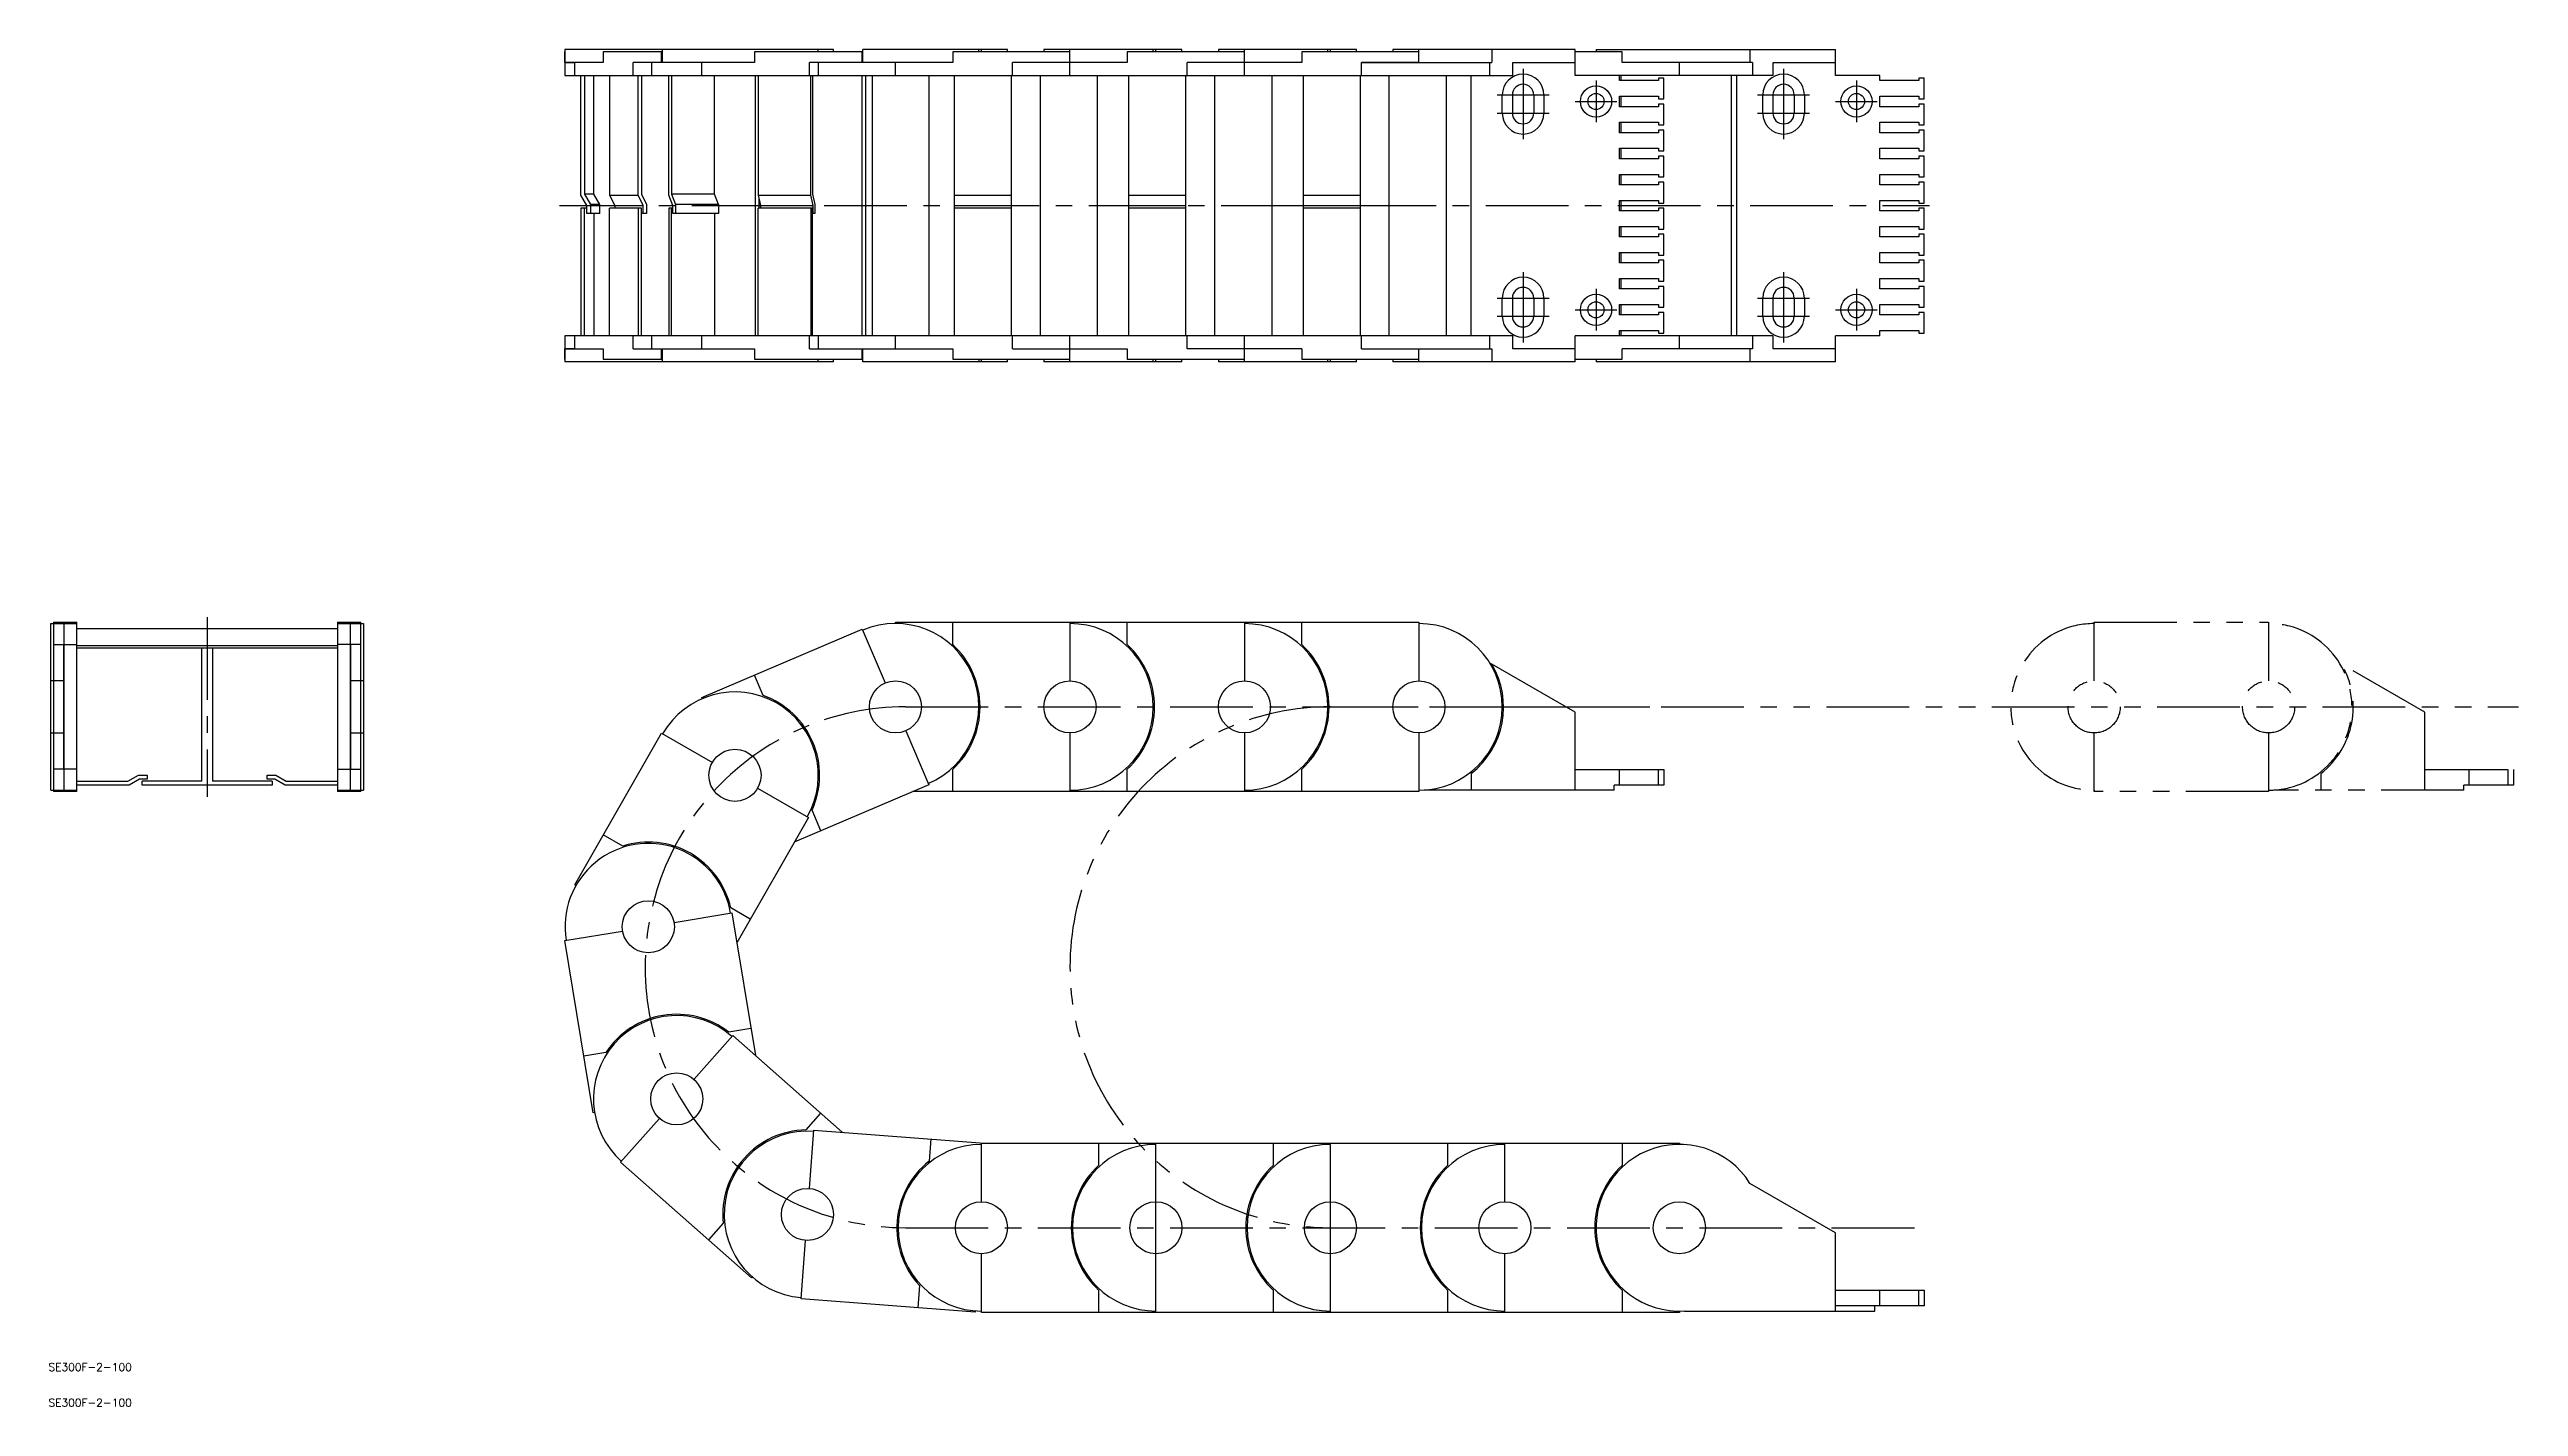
# Model space of a CAD drawing. Extents: x -198 to 750, y -401 to 120.
import ezdxf

# ---------------------------------------------------------------- set-up
doc = ezdxf.new("R2010")
doc.units = 0
doc.linetypes.add('CENTER', pattern=[50.8, 31.75, -6.35, 6.35, -6.35])
doc.linetypes.add('PHANTOM', pattern=[63.5, 31.75, -6.35, 6.35, -6.35, 6.35, -6.35])
doc.layers.get('0').update_dxf_attribs({"linetype": 'CONTINUOUS'})
doc.layers.add('CENTER', color=1, linetype='CONTINUOUS')
doc.styles.get("Standard").update_dxf_attribs({"font": 'txt.shx', "height": 3, "bigfont": 'bigfont.shx'})

# ---------------------------------------------------------------- blocks, each defined once
blk = doc.blocks.new('*U2')
at = {"color": 7, "linetype": 'CONTINUOUS'}
blk.add_text('SE300F-2-100', height=3, dxfattribs=at).set_placement((-198.3, -401.21))
blk = doc.blocks.new('*U3')
at = {"color": 7, "linetype": 'CONTINUOUS'}
blk.add_text('SE300F-2-100', height=3, dxfattribs=at).set_placement((-198.3, -387.53))

msp = doc.modelspace()

# ---------------------------------------------------------------- linework, layer by layer
at = {"color": 7, "linetype": 'CONTINUOUS'}
for p, q in [((0, 115), (0, 119)), ((0.07, 119), (0, 119)), ((14.78, 115), (0, 115)), ((37.56, 120), (0.07, 120)), ((103.17, 120), (0.07, 120)), ((0.07, 120), (0.07, 110)), ((0.45, 115), (3.86, 115)), ((3.86, 115), (0.45, 115)), ((0.45, 115), (0.45, 115)), ((3.86, 110), (3.86, 115)), ((37.56, 119), (14.78, 119)), ((14.78, 119), (14.78, 115)), ((26.2, 110), (26.2, 115)), ((72.83, 115), (26.2, 115)), ((33.34, 115), (33.34, 110)), ((37.13, 115), (37.13, 119)), ((37.56, 115), (37.56, 120)), ((43.92, 115), (43.92, 115)), ((52.59, 110), (52.59, 115)), ((114.42, 119), (72.83, 119)), ((72.83, 119), (72.83, 115)), ((93.99, 110), (93.99, 115)), ((148.97, 115), (93.99, 115)), ((97.34, 119), (97.34, 120)), ((97.35, 115), (97.35, 110)), ((103.17, 119), (103.17, 120)), ((114.23, 115), (114.23, 119)), ((114.42, 115), (114.42, 120)), ((169.97, 120), (114.42, 120)), ((126.97, 110), (126.97, 115)), ((193.97, 119), (148.97, 119)), ((148.97, 119), (148.97, 115)), ((158.97, 119), (158.97, 120)), ((159.97, 119), (159.97, 120)), ((169.97, 119), (169.97, 120)), ((171.97, 110), (171.97, 115)), ((215.97, 115), (171.97, 115)), ((236.97, 120), (183.97, 120)), ((183.97, 120), (183.97, 119)), ((193.97, 110), (193.97, 120)), ((215.97, 119), (215.97, 115)), ((260.97, 119), (215.97, 119)), ((225.97, 119), (225.97, 120)), ((226.97, 119), (226.97, 120)), ((236.97, 119), (236.97, 120)), ((282.97, 115), (238.97, 115)), ((238.97, 110), (238.97, 115)), ((303.97, 120), (250.97, 120)), ((250.97, 120), (250.97, 119)), ((260.97, 110), (260.97, 120)), ((282.97, 119), (282.97, 115)), ((327.97, 119), (282.97, 119)), ((292.97, 119), (292.97, 120)), ((293.97, 119), (293.97, 120)), ((303.97, 119), (303.97, 120)), ((327.97, 115), (305.97, 115)), ((305.97, 115), (355.99, 115)), ((305.97, 110), (305.97, 115)), ((387.97, 120), (317.97, 120)), ((317.97, 120), (317.97, 119)), ((327.97, 115), (327.97, 120)), ((355.09, 115), (355.09, 110)), ((355.99, 120), (355.99, 115)), ((363.97, 115), (387.97, 115)), ((363.97, 110), (363.97, 115)), ((387.97, 110), (387.97, 120)), ((405.97, 119), (387.97, 119)), ((395.97, 120), (487.97, 120)), ((395.97, 120), (395.97, 119)), ((405.97, 115), (405.97, 119)), ((455.99, 115), (405.97, 115)), ((427.97, 110), (427.97, 115)), ((455.09, 120), (455.09, 115)), ((455.99, 115), (455.99, 110)), ((463.97, 115), (487.97, 115)), ((463.97, 110), (463.97, 115)), ((487.97, 110), (487.97, 120)), ((0.07, 110), (363.97, 110)), ((6.13, 64), (6.13, 110)), ((7.61, 110), (7.61, 64.4)), ((11.19, 64.4), (11.19, 110)), ((17.2, 110), (17.2, 64)), ((28.13, 64), (28.13, 110)), ((29.43, 110), (29.43, 64.4)), ((39.96, 64), (39.96, 110)), ((40.95, 110), (40.95, 64.4)), ((57.43, 64.4), (57.43, 110)), ((73.22, 10), (73.22, 110)), ((74.27, 110), (74.27, 64)), ((94.51, 64), (94.51, 110)), ((95.1, 110), (95.1, 64.4)), ((114.22, 10), (114.22, 110)), ((115.47, 110), (115.47, 10)), ((118.04, 110), (118.04, 10)), ((139.81, 110), (139.81, 10)), ((149.47, 110), (149.47, 10)), ((171.47, 10), (171.47, 110)), ((171.97, 110), (193.97, 110)), ((182.47, 110), (182.47, 10)), ((204.47, 110), (204.47, 10)), ((216.47, 110), (216.47, 10)), ((238.47, 10), (238.47, 110)), ((249.47, 110), (249.47, 10)), ((271.47, 110), (271.47, 10)), ((283.47, 110), (283.47, 10)), ((305.47, 10), (305.47, 110)), ((316.47, 110), (316.47, 10)), ((338.47, 110), (338.47, 10)), ((347.97, 10), (347.97, 110)), ((463.97, 110), (387.97, 110)), ((404.97, 108), (404.97, 110)), ((419.97, 108), (404.97, 108)), ((405.47, 110), (405.47, 108)), ((419.97, 109), (419.97, 108)), ((421.97, 109), (419.97, 109)), ((421.97, 101), (421.97, 109)), ((447.97, 10), (447.97, 110)), ((449.89, 110), (449.89, 10)), ((504.97, 110), (487.97, 110)), ((504.97, 108), (504.97, 110)), ((519.97, 108), (504.97, 108)), ((521.97, 109), (519.97, 109)), ((519.97, 109), (519.97, 108)), ((521.97, 101), (521.97, 109)), ((359.97, 95.5), (359.97, 102.5)), ((363.87, 102.5), (363.87, 95.5)), ((372.07, 102.5), (372.07, 95.5)), ((375.97, 102.5), (375.97, 95.5)), ((404.97, 102), (419.97, 102)), ((404.97, 98), (404.97, 102)), ((419.97, 98), (404.97, 98)), ((405.47, 102), (405.47, 98)), ((419.97, 102), (419.97, 101)), ((419.97, 101), (421.97, 101)), ((419.97, 99), (419.97, 98)), ((421.97, 99), (419.97, 99)), ((421.97, 91), (421.97, 99)), ((459.97, 95.5), (459.97, 102.5)), ((463.87, 102.5), (463.87, 95.5)), ((472.07, 102.5), (472.07, 95.5)), ((475.97, 102.5), (475.97, 95.5)), ((504.97, 102), (519.97, 102)), ((504.97, 98), (504.97, 102)), ((519.97, 98), (504.97, 98)), ((519.97, 102), (519.97, 101)), ((519.97, 101), (521.97, 101)), ((521.97, 99), (519.97, 99)), ((519.97, 99), (519.97, 98)), ((521.97, 91), (521.97, 99)), ((404.97, 88), (404.97, 92)), ((404.97, 92), (419.97, 92)), ((419.97, 88), (404.97, 88)), ((405.47, 92), (405.47, 88)), ((419.97, 92), (419.97, 91)), ((419.97, 91), (421.97, 91)), ((419.97, 89), (419.97, 88)), ((421.97, 89), (419.97, 89)), ((421.97, 81), (421.97, 89)), ((504.97, 92), (519.97, 92)), ((504.97, 88), (504.97, 92)), ((519.97, 88), (504.97, 88)), ((519.97, 92), (519.97, 91)), ((519.97, 91), (521.97, 91)), ((519.97, 89), (519.97, 88)), ((521.97, 89), (519.97, 89)), ((521.97, 81), (521.97, 89)), ((404.97, 78), (404.97, 82)), ((404.97, 82), (419.97, 82)), ((419.97, 78), (404.97, 78)), ((405.47, 82), (405.47, 78)), ((419.97, 82), (419.97, 81)), ((419.97, 81), (421.97, 81)), ((419.97, 79), (419.97, 78)), ((421.97, 79), (419.97, 79)), ((421.97, 71), (421.97, 79)), ((504.97, 82), (519.97, 82)), ((504.97, 78), (504.97, 82)), ((519.97, 78), (504.97, 78)), ((519.97, 82), (519.97, 81)), ((519.97, 81), (521.97, 81)), ((519.97, 79), (519.97, 78)), ((521.97, 79), (519.97, 79)), ((521.97, 71), (521.97, 79)), ((404.97, 68), (404.97, 72)), ((404.97, 72), (419.97, 72)), ((419.97, 68), (404.97, 68)), ((405.47, 72), (405.47, 68)), ((419.97, 72), (419.97, 71)), ((419.97, 71), (421.97, 71)), ((419.97, 69), (419.97, 68)), ((421.97, 69), (419.97, 69)), ((421.97, 61), (421.97, 69)), ((504.97, 72), (519.97, 72)), ((504.97, 68), (504.97, 72)), ((519.97, 68), (504.97, 68)), ((519.97, 72), (519.97, 71)), ((519.97, 71), (521.97, 71)), ((521.97, 69), (519.97, 69)), ((519.97, 69), (519.97, 68)), ((521.97, 61), (521.97, 69)), ((8.41, 60), (6.13, 64)), ((6.13, 59), (6.13, 10)), ((8.41, 59), (6.13, 59)), ((7.61, 64.4), (9.89, 60.4)), ((11.19, 64.4), (7.61, 64.4)), ((7.61, 10), (7.61, 59)), ((8.41, 57), (8.41, 60)), ((13.47, 57), (8.41, 57)), ((9.89, 60.4), (9.89, 57)), ((13.47, 60.4), (9.89, 60.4)), ((13.47, 60.4), (11.19, 64.4)), ((11.19, 57), (11.19, 10)), ((13.47, 57), (13.47, 60.4)), ((17.2, 64), (19.21, 60)), ((17.2, 64), (28.13, 64)), ((17.2, 10), (17.2, 59)), ((29.43, 59), (17.2, 59)), ((19.21, 60), (30.13, 60)), ((19.21, 60), (19.21, 59)), ((30.13, 60), (28.13, 64)), ((28.13, 59), (28.13, 10)), ((29.43, 64.4), (31.43, 60.4)), ((29.43, 10), (29.43, 59)), ((31.43, 57), (29.43, 57)), ((30.13, 57), (30.13, 60)), ((31.43, 60.4), (31.43, 57)), ((41.49, 60), (39.96, 64)), ((39.96, 59), (39.96, 10)), ((41.49, 59), (39.96, 59)), ((57.43, 64.4), (40.95, 64.4)), ((40.95, 64.4), (42.48, 60.4)), ((40.95, 10), (40.95, 59)), ((41.49, 57), (41.49, 60)), ((58.96, 57), (41.49, 57)), ((42.48, 60.4), (42.48, 57)), ((58.96, 60.4), (42.48, 60.4)), ((58.96, 60.4), (57.43, 64.4)), ((57.43, 57), (57.43, 10)), ((58.96, 60.4), (58.96, 57)), ((74.27, 64), (75.18, 60)), ((74.27, 64), (94.51, 64)), ((74.27, 10), (74.27, 59)), ((95.1, 59), (74.27, 59)), ((74.52, 62.9), (74.52, 59)), ((75.18, 60), (95.42, 60)), ((75.18, 60), (75.18, 59)), ((95.42, 60), (94.51, 64)), ((94.51, 59), (94.51, 10)), ((95.1, 64.4), (96, 60.4)), ((95.1, 10), (95.1, 59)), ((96, 57), (95.1, 57)), ((95.42, 57), (95.42, 60)), ((96, 60.4), (96, 57)), ((149.47, 64), (171.47, 64)), ((149.47, 60), (171.47, 60)), ((171.47, 59), (149.47, 59)), ((216.47, 64), (238.47, 64)), ((216.47, 60), (238.47, 60)), ((238.47, 59), (216.47, 59)), ((283.47, 64), (305.47, 64)), ((283.47, 60), (305.47, 60)), ((305.47, 59), (283.47, 59)), ((404.97, 58), (404.97, 62)), ((404.97, 62), (419.97, 62)), ((419.97, 58), (404.97, 58)), ((405.47, 62), (405.47, 58)), ((419.97, 62), (419.97, 61)), ((419.97, 61), (421.97, 61)), ((419.97, 59), (419.97, 58)), ((421.97, 59), (419.97, 59)), ((421.97, 51), (421.97, 59)), ((504.97, 58), (504.97, 62)), ((504.97, 62), (519.97, 62)), ((519.97, 58), (504.97, 58)), ((519.97, 62), (519.97, 61)), ((519.97, 61), (521.97, 61)), ((521.97, 59), (519.97, 59)), ((519.97, 59), (519.97, 58)), ((521.97, 51), (521.97, 59)), ((404.97, 48), (404.97, 52)), ((404.97, 52), (419.97, 52)), ((419.97, 48), (404.97, 48)), ((405.47, 52), (405.47, 48)), ((419.97, 52), (419.97, 51)), ((419.97, 51), (421.97, 51)), ((419.97, 49), (419.97, 48)), ((421.97, 49), (419.97, 49)), ((421.97, 41), (421.97, 49)), ((504.97, 52), (519.97, 52)), ((504.97, 48), (504.97, 52)), ((519.97, 48), (504.97, 48)), ((519.97, 52), (519.97, 51)), ((519.97, 51), (521.97, 51)), ((519.97, 49), (519.97, 48)), ((521.97, 49), (519.97, 49)), ((521.97, 41), (521.97, 49)), ((404.97, 38), (404.97, 42)), ((404.97, 42), (419.97, 42)), ((419.97, 38), (404.97, 38)), ((405.47, 42), (405.47, 38)), ((419.97, 42), (419.97, 41)), ((419.97, 41), (421.97, 41)), ((419.97, 39), (419.97, 38)), ((421.97, 39), (419.97, 39)), ((421.97, 31), (421.97, 39)), ((504.97, 42), (519.97, 42)), ((504.97, 38), (504.97, 42)), ((519.97, 38), (504.97, 38)), ((519.97, 42), (519.97, 41)), ((519.97, 41), (521.97, 41)), ((519.97, 39), (519.97, 38)), ((521.97, 39), (519.97, 39)), ((521.97, 31), (521.97, 39)), ((404.97, 28), (404.97, 32)), ((404.97, 32), (419.97, 32)), ((405.47, 32), (405.47, 28)), ((419.97, 32), (419.97, 31)), ((419.97, 31), (421.97, 31)), ((419.97, 29), (419.97, 28)), ((421.97, 29), (419.97, 29)), ((421.97, 21), (421.97, 29)), ((504.97, 32), (519.97, 32)), ((504.97, 28), (504.97, 32)), ((519.97, 32), (519.97, 31)), ((519.97, 31), (521.97, 31)), ((521.97, 29), (519.97, 29)), ((519.97, 29), (519.97, 28)), ((521.97, 21), (521.97, 29)), ((359.97, 17.5), (359.97, 24.5)), ((363.87, 24.5), (363.87, 17.5)), ((372.07, 24.5), (372.07, 17.5)), ((375.97, 24.5), (375.97, 17.5)), ((419.97, 28), (404.97, 28)), ((404.97, 22), (419.97, 22)), ((404.97, 18), (404.97, 22)), ((405.47, 22), (405.47, 18)), ((419.97, 22), (419.97, 21)), ((419.97, 21), (421.97, 21)), ((419.97, 19), (419.97, 18)), ((421.97, 19), (419.97, 19)), ((421.97, 11), (421.97, 19)), ((459.97, 17.5), (459.97, 24.5)), ((463.87, 24.5), (463.87, 17.5)), ((472.07, 24.5), (472.07, 17.5)), ((475.97, 24.5), (475.97, 17.5)), ((519.97, 28), (504.97, 28)), ((504.97, 22), (519.97, 22)), ((504.97, 18), (504.97, 22)), ((519.97, 22), (519.97, 21)), ((519.97, 21), (521.97, 21)), ((521.97, 19), (519.97, 19)), ((519.97, 19), (519.97, 18)), ((521.97, 11), (521.97, 19)), ((0.07, 10), (0.07, 5)), ((363.97, 10), (0.07, 10)), ((3.86, 5), (3.86, 10)), ((26.2, 5), (26.2, 10)), ((33.34, 10), (33.34, 5)), ((52.59, 5), (52.59, 10)), ((93.99, 5), (93.99, 10)), ((97.35, 10), (97.35, 5)), ((126.97, 5), (126.97, 10)), ((171.97, 5), (171.97, 10)), ((193.97, 0), (193.97, 10)), ((238.97, 5), (238.97, 10)), ((260.97, 0), (260.97, 10)), ((305.97, 5), (305.97, 10)), ((355.09, 10), (355.09, 5)), ((363.97, 5), (363.97, 10)), ((387.97, 0), (387.97, 10)), ((463.97, 10), (387.97, 10)), ((419.97, 18), (404.97, 18)), ((404.97, 12), (419.97, 12)), ((404.97, 10), (404.97, 12)), ((405.47, 12), (405.47, 10)), ((419.97, 12), (419.97, 11)), ((419.97, 11), (421.97, 11)), ((427.97, 5), (427.97, 10)), ((455.99, 10), (455.99, 5)), ((463.97, 5), (463.97, 10)), ((487.97, 0), (487.97, 10)), ((504.97, 10), (487.97, 10)), ((519.97, 18), (504.97, 18)), ((504.97, 12), (519.97, 12)), ((504.97, 10), (504.97, 12)), ((519.97, 12), (519.97, 11)), ((519.97, 11), (521.97, 11)), ((0, 1), (0, 5)), ((0, 5), (14.78, 5)), ((0, 1), (0.07, 1)), ((0.07, 5), (0.07, 0)), ((103.17, 0), (0.07, 0)), ((3.86, 5), (0.45, 5)), ((0.45, 5), (3.86, 5)), ((0.45, 5), (0.45, 5)), ((14.78, 5), (14.78, 1)), ((14.78, 1), (37.56, 1)), ((26.2, 5), (72.83, 5)), ((37.13, 1), (37.13, 5)), ((37.56, 0), (37.56, 5)), ((72.83, 5), (72.83, 1)), ((72.83, 1), (114.42, 1)), ((93.99, 5), (148.97, 5)), ((97.34, 0), (97.34, 1)), ((103.17, 0), (103.17, 1)), ((114.23, 1), (114.23, 5)), ((114.42, 0), (114.42, 5)), ((169.97, 0), (114.42, 0)), ((148.97, 5), (148.97, 1)), ((148.97, 1), (193.97, 1)), ((158.97, 1), (158.97, 0)), ((159.97, 0), (159.97, 1)), ((169.97, 0), (169.97, 1)), ((171.97, 5), (215.97, 5)), ((183.97, 1), (183.97, 0)), ((193.97, 0), (183.97, 0)), ((236.97, 0), (193.97, 0)), ((215.97, 5), (215.97, 1)), ((215.97, 1), (260.97, 1)), ((225.97, 0), (225.97, 1)), ((226.97, 0), (226.97, 1)), ((236.97, 0), (236.97, 1)), ((282.97, 5), (238.97, 5)), ((250.97, 1), (250.97, 0)), ((303.97, 0), (250.97, 0)), ((282.97, 5), (282.97, 1)), ((282.97, 1), (327.97, 1)), ((292.97, 0), (292.97, 1)), ((293.97, 0), (293.97, 1)), ((303.97, 0), (303.97, 1)), ((305.97, 5), (355.99, 5)), ((317.97, 1), (317.97, 0)), ((387.97, 0), (317.97, 0)), ((327.97, 0), (327.97, 5)), ((355.99, 5), (355.99, 0)), ((387.97, 5), (363.97, 5)), ((387.97, 1), (405.97, 1)), ((395.97, 1), (395.97, 0)), ((487.97, 0), (395.97, 0)), ((455.99, 5), (405.97, 5)), ((405.97, 1), (405.97, 5)), ((455.09, 5), (455.09, 0)), ((487.97, 5), (463.97, 5)), ((-197.33, -164.5), (-197.33, -100.5)), ((-197.33, -100.5), (-187.33, -100.5)), ((-196.33, -100), (-196.33, -165)), ((-196.33, -100), (-187.33, -100)), ((-192.33, -100), (-192.33, -165)), ((-192.33, -100.5), (-192.33, -108.58)), ((-192.33, -100.5), (-192.33, -100.5)), ((-187.33, -165), (-187.33, -100)), ((-87.33, -102.5), (-187.33, -102.5)), ((-87.33, -100), (-87.33, -165)), ((-87.33, -100), (-78.33, -100)), ((-87.33, -100.5), (-77.33, -100.5)), ((-82.34, -108.58), (-82.34, -100.5)), ((-82.34, -100.5), (-82.33, -100.5)), ((-82.33, -165), (-82.33, -100)), ((-78.33, -108.58), (-78.33, -100)), ((-77.33, -100.5), (-77.33, -122.5)), ((52.59, -128.88), (114.23, -102.6)), ((114.23, -102.6), (123.05, -123.3)), ((126.97, -100), (327.97, -100)), ((126.97, -100.5), (126.97, -100)), ((148.97, -108.58), (148.97, -100)), ((193.97, -100), (193.97, -122.5)), ((215.97, -108.58), (215.97, -100)), ((260.97, -100), (260.97, -122.5)), ((282.97, -108.58), (282.97, -100)), ((327.97, -100), (327.97, -122.5)), ((-196.33, -108.58), (-187.33, -108.58)), ((-192.33, -156.42), (-192.33, -108.58)), ((-87.33, -109.05), (-187.33, -109.05)), ((-87.33, -110), (-187.33, -110)), ((-139.33, -161), (-139.33, -110)), ((-135.33, -110), (-135.33, -161)), ((-78.33, -108.58), (-87.33, -108.58)), ((-82.34, -108.58), (-82.34, -156.42)), ((-78.33, -122.5), (-78.33, -108.58)), ((-192.33, -122.5), (-197.33, -122.5)), ((-192.33, -122.51), (-192.33, -122.51)), ((-82.34, -122.51), (-82.33, -122.51)), ((-77.33, -122.5), (-82.33, -122.5)), ((-78.33, -142.5), (-78.33, -122.5)), ((-77.33, -122.5), (-77.33, -132.5)), ((76.2, -128.14), (72.83, -120.25)), ((387.97, -134.5), (355.09, -115.52)), ((-77.33, -132.5), (-77.33, -142.5)), ((52.79, -129.34), (52.59, -128.88)), ((130.89, -141.7), (139.72, -162.4)), ((387.97, -164.5), (387.97, -134.5)), ((-197.33, -142.5), (-192.33, -142.5)), ((-192.33, -142.49), (-192.33, -142.49)), ((-82.33, -142.49), (-82.34, -142.49)), ((-82.33, -142.5), (-77.33, -142.5)), ((-78.33, -156.42), (-78.33, -142.5)), ((-77.33, -142.5), (-77.33, -164.5)), ((3.86, -200.79), (37.13, -142.63)), ((37.13, -142.63), (56.66, -153.81)), ((193.97, -142.5), (193.97, -165)), ((260.97, -142.5), (260.97, -165)), ((327.97, -142.5), (327.97, -165)), ((-187.33, -156.42), (-196.33, -156.42)), ((-192.33, -156.42), (-192.33, -164.5)), ((-187.33, -161), (-167.73, -161)), ((-167.73, -161), (-163.73, -158.69)), ((-163.33, -160.19), (-167.33, -162.5)), ((-163.73, -158.69), (-160.33, -158.69)), ((-160.33, -160.19), (-163.33, -160.19)), ((-139.33, -161), (-162.33, -161)), ((-162.33, -162.5), (-162.33, -161)), ((-160.33, -158.69), (-160.33, -160.19)), ((-112.33, -161), (-135.33, -161)), ((-114.33, -158.69), (-110.93, -158.69)), ((-114.33, -160.19), (-114.33, -158.69)), ((-111.33, -160.19), (-114.33, -160.19)), ((-112.33, -161), (-112.33, -162.5)), ((-107.33, -162.5), (-111.33, -160.19)), ((-110.93, -158.69), (-106.93, -161)), ((-106.93, -161), (-87.33, -161)), ((-87.33, -156.42), (-78.33, -156.42)), ((-82.34, -164.5), (-82.34, -156.42)), ((-78.33, -165), (-78.33, -156.42)), ((148.97, -165), (148.97, -156.42)), ((215.97, -165), (215.97, -156.42)), ((282.97, -165), (282.97, -156.42)), ((347.97, -158.12), (347.97, -164.5)), ((387.97, -156.5), (421.97, -156.5)), ((404.97, -162.5), (404.97, -156.5)), ((419.97, -162.5), (419.97, -156.5)), ((421.97, -156.5), (421.97, -162.5)), ((-197.33, -164.5), (-187.33, -164.5)), ((-187.33, -165), (-196.33, -165)), ((-192.33, -164.5), (-192.33, -164.5)), ((-167.33, -162.5), (-187.33, -162.5)), ((-112.33, -162.5), (-162.33, -162.5)), ((-87.33, -162.5), (-107.33, -162.5)), ((-87.33, -164.5), (-77.33, -164.5)), ((-78.33, -165), (-87.33, -165)), ((-82.33, -164.5), (-82.34, -164.5)), ((74.02, -163.74), (93.55, -174.91)), ((139.72, -162.4), (88.13, -184.39)), ((327.97, -165), (133.61, -165)), ((329.97, -164.5), (329.97, -164.44)), ((402.97, -164.5), (329.97, -164.5)), ((402.97, -164.5), (402.97, -162.5)), ((421.97, -162.5), (402.97, -162.5)), ((93.55, -174.91), (66.01, -223.04)), ((98.32, -180.04), (94.96, -172.15)), ((22.23, -185.95), (14.78, -181.69)), ((4.29, -201.04), (3.86, -200.79)), ((41.93, -215.3), (64.13, -211.64)), ((71.2, -213.97), (63.76, -209.71)), ((64.13, -211.64), (73.16, -266.34)), ((0, -222.22), (22.2, -218.56)), ((10.91, -288.33), (0, -222.22)), ((15.79, -265.22), (7.33, -266.62)), ((49.6, -275.54), (64.5, -258.69)), ((71.46, -256.04), (62.99, -257.43)), ((64.5, -258.69), (106.52, -295.84)), ((11.4, -288.24), (10.91, -288.33)), ((21.44, -307.38), (36.35, -290.53)), ((98.21, -288.5), (92.53, -294.92)), ((93.92, -317.45), (95.63, -295.01)), ((95.63, -295.01), (161.21, -300)), ((140.5, -298.42), (139.85, -306.98)), ((159.97, -322.5), (159.97, -300)), ((159.97, -300), (427.97, -300)), ((204.97, -300), (204.97, -308.58)), ((226.97, -322.5), (226.97, -300)), ((226.97, -365), (226.97, -300)), ((271.97, -300), (271.97, -308.58)), ((293.97, -365), (293.97, -300.5)), ((338.97, -300), (338.97, -308.58)), ((360.97, -322.5), (360.97, -300)), ((405.97, -300), (405.97, -308.58)), ((427.97, -300), (427.97, -300.5)), ((71.64, -351.76), (21.44, -307.38)), ((487.97, -334.5), (455.09, -315.52)), ((60.84, -330.76), (55.16, -337.19)), ((90.7, -359.82), (92.41, -337.39)), ((487.97, -364.5), (487.97, -334.5)), ((159.97, -365), (159.97, -342.5)), ((293.97, -365), (293.97, -342.5)), ((360.97, -365), (360.97, -342.5)), ((71.97, -351.39), (71.64, -351.76)), ((157.51, -364.91), (90.7, -359.82)), ((136.22, -354.68), (135.57, -363.24)), ((204.97, -356.42), (204.97, -365)), ((271.97, -356.42), (271.97, -365)), ((338.97, -356.42), (338.97, -365)), ((405.97, -356.42), (405.97, -365)), ((487.97, -356.5), (521.97, -356.5)), ((504.97, -362.5), (504.97, -356.5)), ((519.97, -362.5), (519.97, -356.5)), ((521.97, -356.5), (521.97, -362.5)), ((157.54, -364.41), (157.51, -364.91)), ((427.97, -365), (159.97, -365)), ((427.97, -364.5), (427.97, -365)), ((429.97, -364.44), (429.97, -364.5)), ((429.97, -364.5), (502.97, -364.5)), ((521.97, -362.5), (487.97, -362.5)), ((502.97, -364.5), (502.97, -362.5))]:
    msp.add_line(p, q, dxfattribs=at)
at = {"color": 3, "linetype": 'PHANTOM'}
for p, q in [((587.23, -100), (654.23, -100)), ((587.23, -100), (587.23, -100.5)), ((587.23, -100.5), (587.23, -100)), ((587.23, -122.5), (587.23, -100.5)), ((654.23, -100), (654.23, -100.5)), ((654.23, -100.5), (654.23, -122.5)), ((714.23, -134.5), (681.35, -115.52)), ((293.97, -132.5), (750.23, -132.5)), ((714.23, -164.5), (714.23, -134.5)), ((587.23, -164.5), (587.23, -142.5)), ((654.23, -142.5), (654.23, -164.5)), ((674.23, -158.12), (674.23, -164.5)), ((714.23, -156.5), (748.23, -156.5)), ((731.23, -162.5), (731.23, -156.5)), ((746.23, -162.5), (746.23, -156.5)), ((748.23, -156.5), (748.23, -162.5)), ((587.23, -164.5), (587.23, -165)), ((587.23, -165), (587.23, -164.5)), ((654.23, -165), (587.23, -165)), ((654.23, -164.5), (654.23, -165)), ((656.23, -164.5), (656.23, -164.44)), ((729.23, -164.5), (656.23, -164.5)), ((729.23, -164.5), (729.23, -162.5)), ((748.23, -162.5), (729.23, -162.5))]:
    msp.add_line(p, q, dxfattribs=at)
at = {"color": 7, "linetype": 'CONTINUOUS'}
for centre, radius in [((395.97, 100), 6), ((495.97, 100), 6), ((395.97, 100), 3.1), ((495.97, 100), 3.1), ((395.97, 20), 6), ((395.97, 20), 3.1), ((495.97, 20), 6), ((495.97, 20), 3.1), ((126.97, -132.5), 10), ((193.97, -132.5), 10), ((260.97, -132.5), 10), ((327.97, -132.5), 10), ((65.34, -158.77), 10), ((32.07, -216.93), 10), ((42.97, -283.04), 10), ((93.17, -327.42), 10), ((159.97, -332.5), 10), ((226.97, -332.5), 10), ((293.97, -332.5), 10), ((360.97, -332.5), 10), ((427.97, -332.5), 10)]:
    msp.add_circle(centre, radius, dxfattribs=at)
at = {"color": 3, "linetype": 'PHANTOM'}
for centre in [(587.23, -132.5), (654.23, -132.5)]:
    msp.add_circle(centre, 10, dxfattribs=at)
at = {"color": 7, "linetype": 'CONTINUOUS'}
for centre, radius, start, end in [((367.97, 102.5), 8, 0, 180), ((367.97, 102.5), 4.1, 0, 180), ((467.97, 102.5), 8, 0, 180), ((467.97, 102.5), 4.1, 0, 180), ((367.97, 95.5), 8, 180, 0), ((367.97, 95.5), 4.1, 180, 0), ((467.97, 95.5), 8, 180, 0), ((467.97, 95.5), 4.1, 180, 0), ((367.97, 24.5), 8, 0, 180), ((367.97, 24.5), 4.1, 0, 180), ((467.97, 24.5), 8, 0, 180), ((467.97, 24.5), 4.1, 0, 180), ((367.97, 17.5), 8, 180, 0), ((367.97, 17.5), 4.1, 180, 0), ((467.97, 17.5), 8, 180, 0), ((467.97, 17.5), 4.1, 180, 0), ((126.97, -132.5), 32, 293.08884, 113.08884), ((193.97, -132.5), 32, 270, 90), ((260.97, -132.5), 32, 270, 90), ((327.97, -132.5), 32, 270, 90), ((126.97, -132.5), 32.5, 312.60367, 47.39633), ((193.97, -132.5), 32.5, 312.60367, 47.39633), ((260.97, -132.5), 32.5, 312.60367, 47.39633), ((327.97, -132.5), 32.5, 307.97987, 30.43344), ((65.34, -158.77), 32, 330.22431, 150.22431), ((65.34, -158.77), 32.5, 335.69251, 70.48517), ((32.07, -216.93), 32, 9.36938, 189.36938), ((32.07, -216.93), 32.5, 12.82798, 107.62064), ((42.97, -283.04), 32, 48.51446, 228.51446), ((42.97, -283.04), 32.5, 51.97305, 146.76572), ((93.17, -327.42), 32.5, 91.11813, 185.91079), ((93.17, -327.42), 32, 85.64993, 265.64993), ((159.97, -332.5), 32, 90, 270), ((226.97, -332.5), 32, 90, 270), ((293.97, -332.5), 32, 90, 270), ((360.97, -332.5), 32, 90, 270), ((427.97, -332.5), 32, 32.05201, 273.58332), ((159.97, -332.5), 32.5, 128.2536, 223.04626), ((226.97, -332.5), 32.5, 132.60367, 227.39633), ((293.97, -332.5), 32.5, 132.60367, 227.39633), ((360.97, -332.5), 32.5, 132.60367, 227.39633), ((427.97, -332.5), 32.5, 132.60367, 227.39633)]:
    msp.add_arc(centre, radius, start, end, dxfattribs=at)
at = {"color": 3, "linetype": 'PHANTOM'}
for centre, radius, start, end in [((587.23, -132.5), 32, 90, 270), ((654.23, -132.5), 32, 270, 90), ((654.23, -132.5), 32.5, 307.97987, 30.43344), ((293.97, -232.5), 100, 90, 270)]:
    msp.add_arc(centre, radius, start, end, dxfattribs=at)
at = {"layer": 'CENTER', "color": 1, "linetype": 'CENTER'}
for p, q in [((367.97, 112.5), (367.97, 85.5)), ((395.97, 108), (395.97, 92)), ((467.97, 112.5), (467.97, 85.5)), ((495.97, 108), (495.97, 92)), ((357.97, 102.5), (377.97, 102.5)), ((357.97, 95.5), (377.97, 95.5)), ((387.97, 100), (403.97, 100)), ((457.97, 102.5), (477.97, 102.5)), ((457.97, 95.5), (477.97, 95.5)), ((487.97, 100), (503.97, 100)), ((-2, 60), (523.97, 60)), ((367.97, 34.5), (367.97, 7.5)), ((467.97, 34.5), (467.97, 7.5)), ((357.97, 24.5), (377.97, 24.5)), ((387.97, 20), (403.97, 20)), ((395.97, 28), (395.97, 12)), ((457.97, 24.5), (477.97, 24.5)), ((487.97, 20), (503.97, 20)), ((495.97, 28), (495.97, 12)), ((357.97, 17.5), (377.97, 17.5)), ((457.97, 17.5), (477.97, 17.5)), ((-137.33, -98), (-137.33, -167)), ((130.85, -132.5), (423.97, -132.5)), ((130.85, -332.5), (523.97, -332.5))]:
    msp.add_line(p, q, dxfattribs=at)
msp.add_arc((130.85, -232.5), 100, 90, 270, dxfattribs=at)

# ---------------------------------------------------------------- block references
at = {"color": 7, "linetype": 'CONTINUOUS'}
for name in ['*U3', '*U2']:
    msp.add_blockref(name, (0, 0), dxfattribs=at)

doc.saveas('drawing.dxf')
